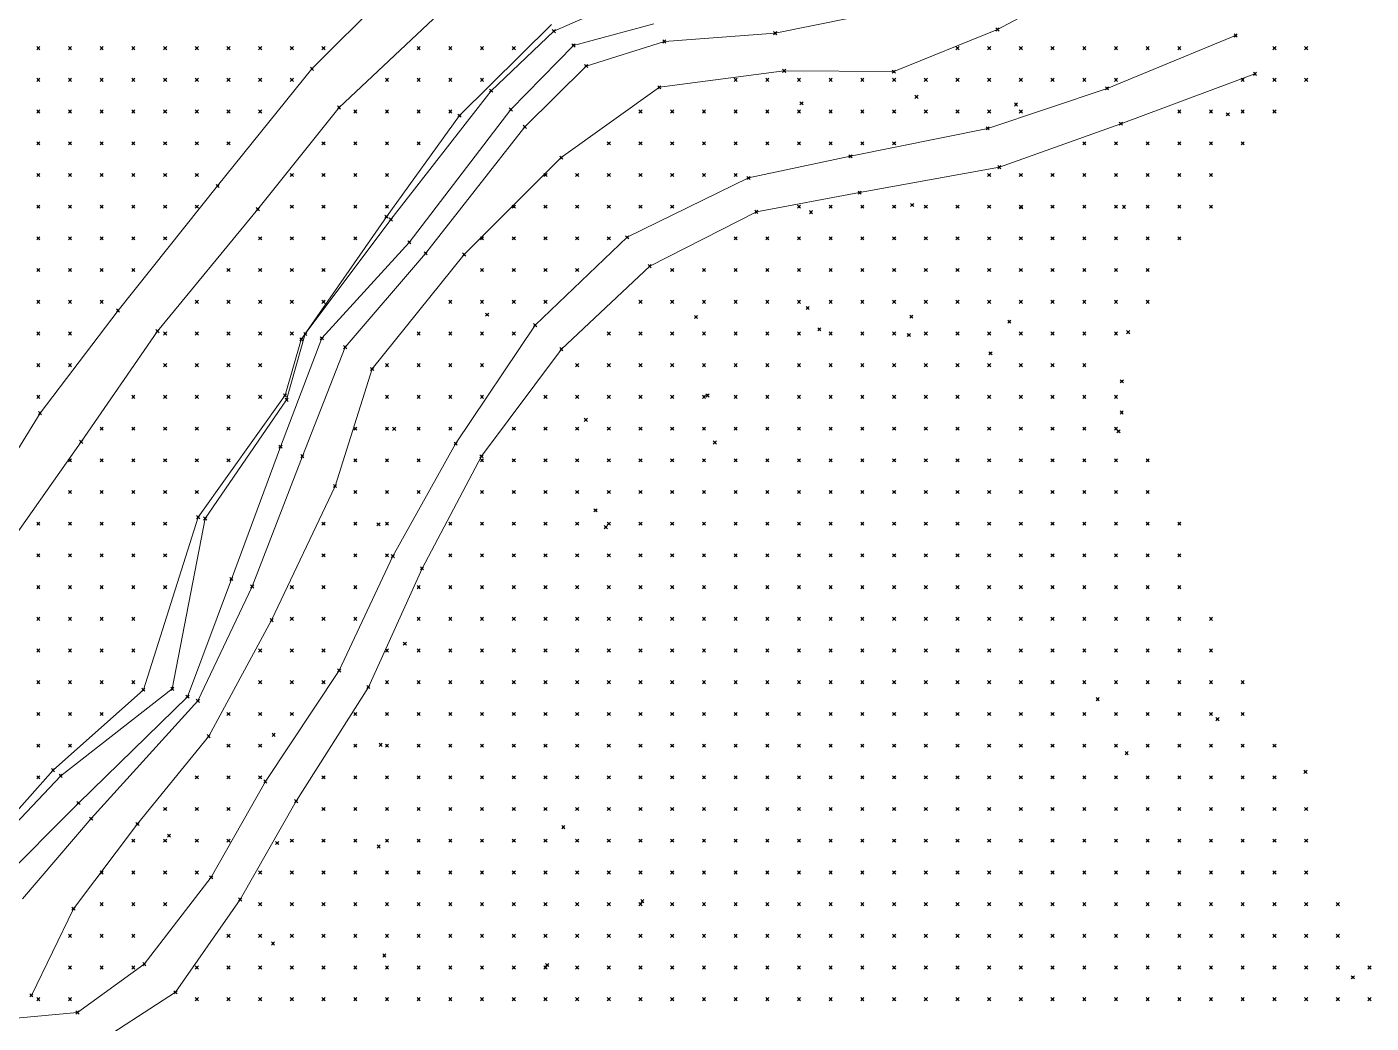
# Model space of a CAD drawing. Header units: metres. Extents: x 441556 to 446409, y 432338 to 461058.
# Drawn here: x 442738.8 to 442866, y 450043.3 to 450137.6 of the extents above; entities that cross this region are included whole.
import ezdxf

# ---------------------------------------------------------------- set-up
doc = ezdxf.new("R2010")
doc.units = ezdxf.units.M
doc.header["$MEASUREMENT"] = 0
doc.header["$PDMODE"] = 35
doc.header["$PDSIZE"] = 0.15
for name, color, linetype, lineweight in [('DTM-BRE-RevN_GRP_ CAROSABIL', 2, 'Continuous', 0), ('DTM-BRE-RevN_GRP_DRUM DE PIATRA', 2, 'Continuous', 0), ('DTM-BRE-RevN_GRP_FIRUL APEI', 2, 'Continuous', 0), ('DTM-BRE-RevN_GRP_RAU', 2, 'Continuous', 0), ('DTM-BRE-RevN_GRP_TALUZ SUS', 2, 'Continuous', 0), ('DTM-NOK-RevN_LIDAR_co_lidar', 91, 'Continuous', 0), ('DTM-NOK-RevN_RTK', 32, 'Continuous', 0)]:
    doc.layers.add(name, color=color, linetype=linetype, lineweight=lineweight)

msp = doc.modelspace()

# ---------------------------------------------------------------- linework, layer by layer
at = {"layer": 'DTM-BRE-RevN_GRP_ CAROSABIL'}
for p, q in [((442774.77, 450142.636, 357.358), (442765.734, 450133.601, 358.12)), ((442765.734, 450133.601, 358.12), (442756.804, 450122.516, 358.687)), ((442756.804, 450122.516, 358.687), (442747.385, 450110.73, 358.978)), ((442747.385, 450110.73, 358.978), (442740.004, 450101.028, 359.125)), ((442740.004, 450101.028, 359.125), (442732.375, 450088.612, 359.249))]:
    msp.add_line(p, q, dxfattribs=at)
at = {"layer": 'DTM-BRE-RevN_GRP_DRUM DE PIATRA'}
for p, q in [((442778.269, 450139.307, 357.244), (442768.294, 450129.937, 358.215)), ((442840.975, 450131.748, 357.68), (442853.137, 450136.745, 357.369)), ((442842.282, 450128.409, 357.709), (442854.969, 450133.134, 357.379)), ((442829.676, 450127.963, 357.923), (442840.975, 450131.748, 357.68)), ((442768.294, 450129.937, 358.215), (442760.606, 450120.315, 358.813)), ((442816.703, 450125.326, 358.003), (442829.676, 450127.963, 357.923)), ((442830.78, 450124.297, 357.883), (442842.282, 450128.409, 357.709)), ((442807.041, 450123.278, 358.146), (442816.703, 450125.326, 358.003)), ((442817.558, 450121.888, 357.973), (442830.78, 450124.297, 357.883)), ((442795.566, 450117.665, 358.297), (442807.041, 450123.278, 358.146)), ((442807.787, 450120.063, 358.056), (442817.558, 450121.888, 357.973)), ((442760.606, 450120.315, 358.813), (442751.114, 450108.778, 359.04)), ((442797.694, 450114.929, 358.204), (442807.787, 450120.063, 358.056)), ((442786.851, 450109.348, 358.531), (442795.566, 450117.665, 358.297)), ((442789.336, 450107.08, 358.475), (442797.694, 450114.929, 358.204)), ((442751.114, 450108.778, 359.04), (442743.895, 450098.312, 359.097)), ((442779.328, 450098.136, 358.755), (442786.851, 450109.348, 358.531)), ((442781.783, 450096.943, 358.76), (442789.336, 450107.08, 358.475)), ((442743.895, 450098.312, 359.097), (442735.861, 450086.917, 359.253)), ((442773.386, 450087.5, 359.021), (442779.328, 450098.136, 358.755)), ((442776.153, 450086.337, 359.087), (442781.783, 450096.943, 358.76)), ((442768.315, 450076.676, 359.207), (442773.386, 450087.5, 359.021)), ((442771.068, 450075.111, 359.236), (442776.153, 450086.337, 359.087)), ((442761.321, 450066.179, 359.419), (442768.315, 450076.676, 359.207)), ((442764.241, 450064.308, 359.443), (442771.068, 450075.111, 359.236)), ((442756.199, 450057.116, 359.806), (442761.321, 450066.179, 359.419)), ((442758.94, 450055.019, 359.801), (442764.241, 450064.308, 359.443)), ((442749.864, 450048.898, 360.063), (442756.199, 450057.116, 359.806)), ((442752.815, 450046.236, 360.032), (442758.94, 450055.019, 359.801)), ((442743.545, 450044.329, 360.046), (442749.864, 450048.898, 360.063)), ((442744.457, 450040.806, 360.067), (442752.815, 450046.236, 360.032)), ((442735.554, 450043.573, 359.128), (442743.545, 450044.329, 360.046))]:
    msp.add_line(p, q, dxfattribs=at)
at = {"layer": 'DTM-BRE-RevN_GRP_FIRUL APEI'}
for p, q in [((442790.476, 450135.814, 355.103), (442798.073, 450137.867, 354.703)), ((442784.552, 450129.749, 355.229), (442790.476, 450135.814, 355.103)), ((442774.945, 450117.182, 355.87), (442784.552, 450129.749, 355.229)), ((442766.674, 450108.11, 355.893), (442774.945, 450117.182, 355.87)), ((442762.755, 450097.852, 356.053), (442766.674, 450108.11, 355.893)), ((442758.105, 450085.327, 356.612), (442762.755, 450097.852, 356.053)), ((442753.963, 450074.201, 356.749), (442758.105, 450085.327, 356.612)), ((442743.635, 450064.137, 357.554), (442753.963, 450074.201, 356.749)), ((442736.073, 450056.556, 357.899), (442743.635, 450064.137, 357.554))]:
    msp.add_line(p, q, dxfattribs=at)
at = {"layer": 'DTM-BRE-RevN_GRP_RAU'}
for p, q in [((442788.621, 450137.163, 355.312), (442796.319, 450140.536, 355.014)), ((442820.369, 450139.145, 354.175), (442809.561, 450136.968, 354.5)), ((442782.693, 450131.53, 355.454), (442788.621, 450137.163, 355.312)), ((442809.561, 450136.968, 354.5), (442799.083, 450136.188, 354.695)), ((442799.083, 450136.188, 354.695), (442791.689, 450133.867, 355.26)), ((442791.689, 450133.867, 355.26), (442785.88, 450128.113, 355.406)), ((442773.204, 450119.346, 355.991), (442782.693, 450131.53, 355.454)), ((442785.88, 450128.113, 355.406), (442776.488, 450116.139, 356.04)), ((442765.099, 450108.519, 356.095), (442773.204, 450119.346, 355.991)), ((442776.488, 450116.139, 356.04), (442768.877, 450107.274, 356.151)), ((442763.335, 450102.289, 356.077), (442765.099, 450108.519, 356.095)), ((442768.877, 450107.274, 356.151), (442764.827, 450096.948, 356.583)), ((442755.629, 450091.05, 356.891), (442763.335, 450102.289, 356.077)), ((442764.827, 450096.948, 356.583), (442760.079, 450084.622, 357.039)), ((442752.517, 450074.94, 357.188), (442755.629, 450091.05, 356.891)), ((442760.079, 450084.622, 357.039), (442754.937, 450073.801, 357.182)), ((442741.953, 450066.717, 357.572), (442752.517, 450074.94, 357.188)), ((442754.937, 450073.801, 357.182), (442744.837, 450062.667, 357.825)), ((442732.154, 450056.356, 358.111), (442741.953, 450066.717, 357.572)), ((442744.837, 450062.667, 357.825), (442738.335, 450055.069, 358.145))]:
    msp.add_line(p, q, dxfattribs=at)
at = {"layer": 'DTM-BRE-RevN_GRP_TALUZ SUS'}
for p, q in [((442840.086, 450142.375, 357.765), (442830.603, 450137.328, 357.645)), ((442788.415, 450137.807, 356.434), (442779.702, 450129.176, 356.352)), ((442830.603, 450137.328, 357.645), (442820.793, 450133.338, 358.233)), ((442810.419, 450133.406, 357.872), (442798.605, 450131.853, 357.866)), ((442820.793, 450133.338, 358.233), (442810.419, 450133.406, 357.872)), ((442798.605, 450131.853, 357.866), (442789.325, 450125.202, 358.307)), ((442779.702, 450129.176, 356.352), (442772.78, 450119.608, 356.692)), ((442789.325, 450125.202, 358.307), (442780.138, 450116.03, 358.677)), ((442772.78, 450119.608, 356.692), (442764.726, 450108.002, 356.757)), ((442780.138, 450116.03, 358.677), (442771.423, 450105.205, 358.67)), ((442764.726, 450108.002, 356.757), (442763.189, 450102.714, 356.848)), ((442771.423, 450105.205, 358.67), (442767.915, 450094.132, 358.943)), ((442763.189, 450102.714, 356.848), (442754.962, 450091.189, 357.339)), ((442767.915, 450094.132, 358.943), (442761.915, 450081.434, 359.124)), ((442754.962, 450091.189, 357.339), (442749.782, 450074.862, 357.564)), ((442761.915, 450081.434, 359.124), (442755.959, 450070.463, 359.234)), ((442749.782, 450074.862, 357.564), (442741.234, 450067.252, 358.183)), ((442755.959, 450070.463, 359.234), (442749.217, 450062.159, 359.803)), ((442741.234, 450067.252, 358.183), (442731.722, 450056.623, 358.353)), ((442749.217, 450062.159, 359.803), (442743.162, 450054.142, 360.579)), ((442743.162, 450054.142, 360.579), (442739.177, 450045.942, 360.172))]:
    msp.add_line(p, q, dxfattribs=at)
at = {"layer": 'DTM-NOK-RevN_LIDAR_co_lidar'}
for p in [(442739.838, 450135.555, 364.846), (442742.838, 450135.555, 364.378), (442745.837, 450135.555, 363.619), (442748.836, 450135.555, 362.719), (442751.836, 450135.555, 361.803), (442754.835, 450135.555, 361.008), (442757.834, 450135.555, 360.393), (442760.834, 450135.555, 359.751), (442763.833, 450135.555, 358.795), (442766.832, 450135.555, 358.067), (442775.831, 450135.555, 357.385), (442778.83, 450135.555, 357.03), (442781.829, 450135.555, 356.588), (442784.829, 450135.555, 356), (442826.819, 450135.555, 357.139), (442829.819, 450135.555, 357.408), (442832.818, 450135.555, 357.649), (442835.817, 450135.555, 357.798), (442838.817, 450135.555, 357.804), (442841.816, 450135.555, 357.678), (442844.815, 450135.555, 357.541), (442847.815, 450135.555, 357.419), (442856.813, 450135.555, 357.228), (442859.812, 450135.555, 357.162), (442739.838, 450132.556, 364.172), (442742.838, 450132.556, 363.567), (442745.837, 450132.556, 362.752), (442748.836, 450132.556, 362.107), (442751.836, 450132.556, 361.435), (442754.835, 450132.556, 360.744), (442757.834, 450132.556, 360.09), (442760.834, 450132.556, 359.15), (442763.833, 450132.556, 358.351), (442772.831, 450132.556, 357.637), (442775.831, 450132.556, 357.168), (442778.83, 450132.556, 356.691), (442781.829, 450132.556, 356.135), (442805.824, 450132.556, 357.273), (442808.823, 450132.556, 357.3), (442811.823, 450132.556, 357.71), (442814.822, 450132.556, 357.943), (442817.821, 450132.556, 357.829), (442820.821, 450132.556, 357.683), (442823.82, 450132.556, 357.646), (442826.819, 450132.556, 357.665), (442829.819, 450132.556, 357.687), (442832.818, 450132.556, 357.697), (442835.817, 450132.556, 357.711), (442838.817, 450132.556, 357.68), (442841.816, 450132.556, 357.579), (442853.813, 450132.556, 357.313), (442856.813, 450132.556, 357.272), (442859.812, 450132.556, 357.198), (442739.838, 450129.557, 363.303), (442742.838, 450129.557, 362.722), (442745.837, 450129.557, 362.181), (442748.836, 450129.557, 361.586), (442751.836, 450129.557, 360.953), (442754.835, 450129.557, 360.405), (442757.834, 450129.557, 359.54), (442760.834, 450129.557, 358.705), (442769.832, 450129.557, 358.006), (442772.831, 450129.557, 357.556), (442775.831, 450129.557, 356.93), (442778.83, 450129.557, 356.389), (442796.826, 450129.557, 358.072), (442799.825, 450129.557, 358.157), (442802.825, 450129.557, 358.053), (442805.824, 450129.557, 357.97), (442808.823, 450129.557, 357.887), (442811.823, 450129.557, 357.869), (442814.822, 450129.557, 357.866), (442817.821, 450129.557, 357.788), (442820.821, 450129.557, 357.704), (442823.82, 450129.557, 357.678), (442826.819, 450129.557, 357.684), (442829.819, 450129.557, 357.654), (442832.818, 450129.557, 357.586), (442847.815, 450129.557, 357.454), (442850.814, 450129.557, 357.381), (442853.813, 450129.557, 357.325), (442856.813, 450129.557, 357.249), (442739.838, 450126.557, 362.673), (442742.838, 450126.557, 362.117), (442745.837, 450126.557, 361.615), (442748.836, 450126.557, 361.079), (442751.836, 450126.557, 360.557), (442754.835, 450126.557, 359.935), (442757.834, 450126.557, 359.019), (442766.832, 450126.557, 358.242), (442769.832, 450126.557, 357.895), (442772.831, 450126.557, 357.352), (442775.831, 450126.557, 356.672), (442793.827, 450126.557, 358.172), (442796.826, 450126.557, 358.04), (442799.825, 450126.557, 358.012), (442802.825, 450126.557, 357.947), (442805.824, 450126.557, 357.923), (442808.823, 450126.557, 357.882), (442811.823, 450126.557, 357.868), (442814.822, 450126.557, 357.812), (442817.821, 450126.557, 357.734), (442820.821, 450126.557, 357.671), (442838.817, 450126.557, 357.603), (442841.816, 450126.557, 357.605), (442844.815, 450126.557, 357.569), (442847.815, 450126.557, 357.492), (442850.814, 450126.557, 357.415), (442853.813, 450126.557, 357.334), (442739.838, 450123.558, 362.167), (442742.838, 450123.558, 361.453), (442745.837, 450123.558, 360.918), (442748.836, 450123.558, 360.461), (442751.836, 450123.558, 359.933), (442754.835, 450123.558, 359.274), (442763.833, 450123.558, 358.541), (442766.832, 450123.558, 358.176), (442769.832, 450123.558, 357.6), (442772.831, 450123.558, 357.035), (442787.828, 450123.558, 358.202), (442790.827, 450123.558, 358.418), (442793.827, 450123.558, 358.113), (442796.826, 450123.558, 358.035), (442799.825, 450123.558, 357.976), (442802.825, 450123.558, 357.928), (442805.824, 450123.558, 357.904), (442829.819, 450123.558, 357.585), (442832.818, 450123.558, 357.559), (442835.817, 450123.558, 357.543), (442838.817, 450123.558, 357.558), (442841.816, 450123.558, 357.586), (442844.815, 450123.558, 357.564), (442847.815, 450123.558, 357.515), (442850.814, 450123.558, 357.435), (442739.838, 450120.559, 361.416), (442742.838, 450120.559, 360.743), (442745.837, 450120.559, 360.301), (442748.836, 450120.559, 359.832), (442751.836, 450120.559, 359.191), (442754.835, 450120.559, 358.812), (442763.833, 450120.559, 358.553), (442766.832, 450120.559, 357.953), (442769.832, 450120.559, 357.202), (442772.831, 450120.559, 356.563), (442784.829, 450120.559, 358.309), (442787.828, 450120.559, 358.342), (442790.827, 450120.559, 358.239), (442793.827, 450120.559, 358.122), (442796.826, 450120.559, 358.055), (442799.825, 450120.559, 357.991), (442811.823, 450120.559, 357.794), (442814.822, 450120.559, 357.769), (442817.821, 450120.559, 357.741), (442820.821, 450120.559, 357.712), (442823.82, 450120.559, 357.69), (442826.819, 450120.559, 357.673), (442829.819, 450120.559, 357.644), (442832.818, 450120.559, 357.594), (442835.817, 450120.559, 357.532), (442838.817, 450120.559, 357.531), (442841.816, 450120.559, 357.58), (442844.815, 450120.559, 357.564), (442847.815, 450120.559, 357.557), (442850.814, 450120.559, 357.49), (442739.838, 450117.559, 360.731), (442742.838, 450117.559, 360.271), (442745.837, 450117.559, 359.811), (442748.836, 450117.559, 359.206), (442751.836, 450117.559, 358.802), (442760.834, 450117.559, 358.633), (442763.833, 450117.559, 358.19), (442766.832, 450117.559, 357.586), (442769.832, 450117.559, 356.88), (442781.829, 450117.559, 358.19), (442784.829, 450117.559, 358.395), (442787.828, 450117.559, 358.322), (442790.827, 450117.559, 358.244), (442793.827, 450117.559, 358.136), (442805.824, 450117.559, 357.852), (442808.823, 450117.559, 357.822), (442811.823, 450117.559, 357.817), (442814.822, 450117.559, 357.855), (442817.821, 450117.559, 357.851), (442820.821, 450117.559, 357.829), (442823.82, 450117.559, 357.809), (442826.819, 450117.559, 357.778), (442829.819, 450117.559, 357.729), (442832.818, 450117.559, 357.655), (442835.817, 450117.559, 357.553), (442838.817, 450117.559, 357.516), (442841.816, 450117.559, 357.572), (442844.815, 450117.559, 357.588), (442847.815, 450117.559, 357.598), (442739.838, 450114.56, 360.166), (442742.838, 450114.56, 359.828), (442745.837, 450114.56, 359.29), (442748.836, 450114.56, 358.841), (442757.834, 450114.56, 358.743), (442760.834, 450114.56, 358.245), (442763.833, 450114.56, 357.664), (442766.832, 450114.56, 357.185), (442781.829, 450114.56, 358.513), (442784.829, 450114.56, 358.422), (442787.828, 450114.56, 358.312), (442790.827, 450114.56, 358.217), (442799.825, 450114.56, 357.974), (442802.825, 450114.56, 357.91), (442805.824, 450114.56, 357.879), (442808.823, 450114.56, 357.894), (442811.823, 450114.56, 357.928), (442814.822, 450114.56, 358.043), (442817.821, 450114.56, 358.068), (442820.821, 450114.56, 358.004), (442823.82, 450114.56, 357.934), (442826.819, 450114.56, 357.896), (442829.819, 450114.56, 357.856), (442832.818, 450114.56, 357.787), (442835.817, 450114.56, 357.675), (442838.817, 450114.56, 357.582), (442841.816, 450114.56, 357.582), (442844.815, 450114.56, 357.604), (442739.838, 450111.561, 359.608), (442742.838, 450111.561, 359.28), (442745.837, 450111.561, 358.892), (442754.835, 450111.561, 358.773), (442757.834, 450111.561, 358.344), (442760.834, 450111.561, 357.796), (442763.833, 450111.561, 357.299), (442766.832, 450111.561, 356.796), (442778.83, 450111.561, 358.426), (442781.829, 450111.561, 358.551), (442784.829, 450111.561, 358.425), (442787.828, 450111.561, 358.302), (442796.826, 450111.561, 358.057), (442799.825, 450111.561, 358.019), (442802.825, 450111.561, 357.956), (442805.824, 450111.561, 357.961), (442808.823, 450111.561, 358.054), (442811.823, 450111.561, 358.328), (442814.822, 450111.561, 358.764), (442817.821, 450111.561, 358.91), (442820.821, 450111.561, 358.611), (442823.82, 450111.561, 358.381), (442826.819, 450111.561, 358.294), (442829.819, 450111.561, 358.16), (442832.818, 450111.561, 357.983), (442835.817, 450111.561, 357.825), (442838.817, 450111.561, 357.703), (442841.816, 450111.561, 357.647), (442844.815, 450111.561, 357.635), (442739.838, 450108.561, 359.195), (442742.838, 450108.561, 358.931), (442751.836, 450108.561, 358.862), (442754.835, 450108.561, 358.416), (442757.834, 450108.561, 357.949), (442760.834, 450108.561, 357.509), (442763.833, 450108.561, 357.005), (442775.831, 450108.561, 358.48), (442778.83, 450108.561, 358.606), (442781.829, 450108.561, 358.553), (442784.829, 450108.561, 358.419), (442793.827, 450108.561, 358.186), (442796.826, 450108.561, 358.134), (442799.825, 450108.561, 358.1), (442802.825, 450108.561, 358.057), (442805.824, 450108.561, 358.094), (442808.823, 450108.561, 358.492), (442811.823, 450108.561, 359.26), (442814.822, 450108.561, 359.958), (442817.821, 450108.561, 360.248), (442820.821, 450108.561, 359.768), (442823.82, 450108.561, 359.539), (442826.819, 450108.561, 359.405), (442829.819, 450108.561, 359.044), (442832.818, 450108.561, 358.561), (442835.817, 450108.561, 358.116), (442838.817, 450108.561, 357.857), (442841.816, 450108.561, 357.759), (442739.838, 450105.562, 358.848), (442742.838, 450105.562, 358.835), (442751.836, 450105.562, 358.661), (442754.835, 450105.562, 358.106), (442757.834, 450105.562, 357.708), (442760.834, 450105.562, 357.319), (442772.831, 450105.562, 358.15), (442775.831, 450105.562, 358.669), (442778.83, 450105.562, 358.621), (442781.829, 450105.562, 358.522), (442790.827, 450105.562, 358.275), (442793.827, 450105.562, 358.255), (442796.826, 450105.562, 358.191), (442799.825, 450105.562, 358.158), (442802.825, 450105.562, 358.165), (442805.824, 450105.562, 358.483), (442808.823, 450105.562, 359.48), (442811.823, 450105.562, 360.371), (442814.822, 450105.562, 360.717), (442817.821, 450105.562, 360.873), (442820.821, 450105.562, 360.63), (442823.82, 450105.562, 360.717), (442826.819, 450105.562, 360.788), (442829.819, 450105.562, 360.498), (442832.818, 450105.562, 359.843), (442835.817, 450105.562, 359.036), (442838.817, 450105.562, 358.428), (442739.838, 450102.563, 358.834), (442748.836, 450102.563, 358.848), (442751.836, 450102.563, 358.33), (442754.835, 450102.563, 357.882), (442757.834, 450102.563, 357.606), (442760.834, 450102.563, 357.231), (442772.831, 450102.563, 358.637), (442775.831, 450102.563, 358.676), (442778.83, 450102.563, 358.608), (442781.829, 450102.563, 358.506), (442787.828, 450102.563, 358.37), (442790.827, 450102.563, 358.298), (442793.827, 450102.563, 358.265), (442796.826, 450102.563, 358.21), (442799.825, 450102.563, 358.223), (442802.825, 450102.563, 358.535), (442805.824, 450102.563, 359.39), (442808.823, 450102.563, 360.429), (442811.823, 450102.563, 360.82), (442814.822, 450102.563, 360.985), (442817.821, 450102.563, 361.072), (442820.821, 450102.563, 360.938), (442823.82, 450102.563, 360.908), (442826.819, 450102.563, 361.234), (442829.819, 450102.563, 361.41), (442832.818, 450102.563, 361.101), (442835.817, 450102.563, 360.512), (442838.817, 450102.563, 359.771), (442841.816, 450102.563, 358.897), (442745.837, 450099.563, 358.88), (442748.836, 450099.563, 358.675), (442751.836, 450099.563, 358.212), (442754.835, 450099.563, 357.829), (442757.834, 450099.563, 357.495), (442769.832, 450099.563, 358.436), (442772.831, 450099.563, 358.751), (442775.831, 450099.563, 358.708), (442778.83, 450099.563, 358.617), (442784.829, 450099.563, 358.46), (442787.828, 450099.563, 358.408), (442790.827, 450099.563, 358.333), (442793.827, 450099.563, 358.297), (442796.826, 450099.563, 358.29), (442799.825, 450099.563, 358.465), (442802.825, 450099.563, 359.525), (442805.824, 450099.563, 360.461), (442808.823, 450099.563, 360.793), (442811.823, 450099.563, 361.128), (442814.822, 450099.563, 361.228), (442817.821, 450099.563, 361.214), (442820.821, 450099.563, 361.144), (442823.82, 450099.563, 361.094), (442826.819, 450099.563, 361.415), (442829.819, 450099.563, 361.852), (442832.818, 450099.563, 361.836), (442835.817, 450099.563, 361.499), (442838.817, 450099.563, 361.093), (442841.816, 450099.563, 360.338), (442742.838, 450096.564, 358.957), (442745.837, 450096.564, 358.539), (442748.836, 450096.564, 358.412), (442751.836, 450096.564, 358.135), (442754.835, 450096.564, 357.682), (442757.834, 450096.564, 357.189), (442769.832, 450096.564, 358.644), (442772.831, 450096.564, 358.742), (442775.831, 450096.564, 358.676), (442781.829, 450096.564, 358.561), (442784.829, 450096.564, 358.515), (442787.828, 450096.564, 358.482), (442790.827, 450096.564, 358.422), (442793.827, 450096.564, 358.396), (442796.826, 450096.564, 358.548), (442799.825, 450096.564, 359.26), (442802.825, 450096.564, 360.652), (442805.824, 450096.564, 360.907), (442808.823, 450096.564, 360.95), (442811.823, 450096.564, 361.309), (442814.822, 450096.564, 361.426), (442817.821, 450096.564, 361.314), (442820.821, 450096.564, 361.399), (442823.82, 450096.564, 361.554), (442826.819, 450096.564, 362.148), (442829.819, 450096.564, 363.011), (442832.818, 450096.564, 363.165), (442835.817, 450096.564, 362.451), (442838.817, 450096.564, 361.624), (442841.816, 450096.564, 361.114), (442844.815, 450096.564, 360.579), (442742.838, 450093.565, 358.956), (442745.837, 450093.565, 358.587), (442748.836, 450093.565, 358.215), (442751.836, 450093.565, 357.991), (442754.835, 450093.565, 357.533), (442769.832, 450093.565, 358.761), (442772.831, 450093.565, 358.772), (442775.831, 450093.565, 358.752), (442781.829, 450093.565, 358.647), (442784.829, 450093.565, 358.577), (442787.828, 450093.565, 358.554), (442790.827, 450093.565, 358.566), (442793.827, 450093.565, 358.701), (442796.826, 450093.565, 359.408), (442799.825, 450093.565, 360.527), (442802.825, 450093.565, 361.247), (442805.824, 450093.565, 361.179), (442808.823, 450093.565, 361.118), (442811.823, 450093.565, 361.215), (442814.822, 450093.565, 361.432), (442817.821, 450093.565, 361.634), (442820.821, 450093.565, 361.851), (442823.82, 450093.565, 362.512), (442826.819, 450093.565, 363.516), (442829.819, 450093.565, 364.463), (442832.818, 450093.565, 364.665), (442835.817, 450093.565, 363.942), (442838.817, 450093.565, 362.795), (442841.816, 450093.565, 361.701), (442844.815, 450093.565, 361.11), (442739.838, 450090.565, 358.874), (442742.838, 450090.565, 358.551), (442745.837, 450090.565, 358.409), (442748.836, 450090.565, 358.162), (442751.836, 450090.565, 357.878), (442766.832, 450090.565, 358.521), (442769.832, 450090.565, 358.877), (442772.831, 450090.565, 358.828), (442778.83, 450090.565, 358.776), (442781.829, 450090.565, 358.721), (442784.829, 450090.565, 358.67), (442787.828, 450090.565, 358.659), (442790.827, 450090.565, 358.861), (442793.827, 450090.565, 359.569), (442796.826, 450090.565, 360.841), (442799.825, 450090.565, 361.107), (442802.825, 450090.565, 361.134), (442805.824, 450090.565, 361.106), (442808.823, 450090.565, 361.21), (442811.823, 450090.565, 361.709), (442814.822, 450090.565, 362.298), (442817.821, 450090.565, 363.094), (442820.821, 450090.565, 363.421), (442823.82, 450090.565, 364.056), (442826.819, 450090.565, 365.102), (442829.819, 450090.565, 365.731), (442832.818, 450090.565, 365.711), (442835.817, 450090.565, 365.122), (442838.817, 450090.565, 364.102), (442841.816, 450090.565, 362.999), (442844.815, 450090.565, 362.011), (442847.815, 450090.565, 361.375), (442739.838, 450087.566, 358.453), (442742.838, 450087.566, 358.333), (442745.837, 450087.566, 358.324), (442748.836, 450087.566, 358.121), (442751.836, 450087.566, 357.597), (442766.832, 450087.566, 358.925), (442769.832, 450087.566, 358.926), (442772.831, 450087.566, 358.864), (442778.83, 450087.566, 358.833), (442781.829, 450087.566, 358.813), (442784.829, 450087.566, 358.861), (442787.828, 450087.566, 359.136), (442790.827, 450087.566, 359.796), (442793.827, 450087.566, 360.57), (442796.826, 450087.566, 360.625), (442799.825, 450087.566, 360.456), (442802.825, 450087.566, 360.913), (442805.824, 450087.566, 361.543), (442808.823, 450087.566, 362.73), (442811.823, 450087.566, 363.649), (442814.822, 450087.566, 364.209), (442817.821, 450087.566, 364.661), (442820.821, 450087.566, 364.573), (442823.82, 450087.566, 364.684), (442826.819, 450087.566, 365.58), (442829.819, 450087.566, 366.526), (442832.818, 450087.566, 366.815), (442835.817, 450087.566, 366.364), (442838.817, 450087.566, 365.426), (442841.816, 450087.566, 364.251), (442844.815, 450087.566, 363.129), (442847.815, 450087.566, 362.594), (442739.838, 450084.567, 358.437), (442742.838, 450084.567, 358.392), (442745.837, 450084.567, 358.177), (442748.836, 450084.567, 357.95), (442751.836, 450084.567, 357.39), (442763.833, 450084.567, 358.591), (442766.832, 450084.567, 358.97), (442769.832, 450084.567, 358.935), (442775.831, 450084.567, 358.879), (442778.83, 450084.567, 358.863), (442781.829, 450084.567, 358.929), (442784.829, 450084.567, 359.331), (442787.828, 450084.567, 360.334), (442790.827, 450084.567, 361.08), (442793.827, 450084.567, 361.428), (442796.826, 450084.567, 361.454), (442799.825, 450084.567, 361.361), (442802.825, 450084.567, 361.842), (442805.824, 450084.567, 362.824), (442808.823, 450084.567, 364.058), (442811.823, 450084.567, 364.846), (442814.822, 450084.567, 364.689), (442817.821, 450084.567, 364.375), (442820.821, 450084.567, 363.741), (442823.82, 450084.567, 363.689), (442826.819, 450084.567, 364.36), (442829.819, 450084.567, 365.353), (442832.818, 450084.567, 366.257), (442835.817, 450084.567, 366.714), (442838.817, 450084.567, 366.563), (442841.816, 450084.567, 365.775), (442844.815, 450084.567, 364.51), (442847.815, 450084.567, 363.259), (442739.838, 450081.567, 358.3), (442742.838, 450081.567, 358.362), (442745.837, 450081.567, 357.825), (442748.836, 450081.567, 357.498), (442763.833, 450081.567, 358.852), (442766.832, 450081.567, 359.009), (442769.832, 450081.567, 358.965), (442775.831, 450081.567, 358.929), (442778.83, 450081.567, 358.973), (442781.829, 450081.567, 359.126), (442784.829, 450081.567, 359.699), (442787.828, 450081.567, 361.083), (442790.827, 450081.567, 361.792), (442793.827, 450081.567, 362.015), (442796.826, 450081.567, 362.045), (442799.825, 450081.567, 362.376), (442802.825, 450081.567, 362.92), (442805.824, 450081.567, 363.609), (442808.823, 450081.567, 364.194), (442811.823, 450081.567, 364.011), (442814.822, 450081.567, 363.668), (442817.821, 450081.567, 363.378), (442820.821, 450081.567, 363.336), (442823.82, 450081.567, 363.513), (442826.819, 450081.567, 363.722), (442829.819, 450081.567, 364.044), (442832.818, 450081.567, 364.477), (442835.817, 450081.567, 365.025), (442838.817, 450081.567, 365.654), (442841.816, 450081.567, 365.983), (442844.815, 450081.567, 365.428), (442847.815, 450081.567, 363.863), (442850.814, 450081.567, 362.8), (442739.838, 450078.568, 357.816), (442742.838, 450078.568, 357.885), (442745.837, 450078.568, 357.756), (442748.836, 450078.568, 357.632), (442760.834, 450078.568, 358.755), (442763.833, 450078.568, 359.017), (442766.832, 450078.568, 359.011), (442772.831, 450078.568, 358.972), (442775.831, 450078.568, 358.978), (442778.83, 450078.568, 359.05), (442781.829, 450078.568, 359.247), (442784.829, 450078.568, 359.81), (442787.828, 450078.568, 361.071), (442790.827, 450078.568, 361.935), (442793.827, 450078.568, 362.761), (442796.826, 450078.568, 362.979), (442799.825, 450078.568, 363.409), (442802.825, 450078.568, 363.644), (442805.824, 450078.568, 363.872), (442808.823, 450078.568, 363.663), (442811.823, 450078.568, 363.361), (442814.822, 450078.568, 363.076), (442817.821, 450078.568, 362.748), (442820.821, 450078.568, 362.937), (442823.82, 450078.568, 363.682), (442826.819, 450078.568, 364.538), (442829.819, 450078.568, 365.217), (442832.818, 450078.568, 365.443), (442835.817, 450078.568, 365.552), (442838.817, 450078.568, 365.306), (442841.816, 450078.568, 364.529), (442844.815, 450078.568, 364.267), (442847.815, 450078.568, 363.366), (442850.814, 450078.568, 362.349), (442739.838, 450075.569, 357.941), (442742.838, 450075.569, 357.925), (442745.837, 450075.569, 357.826), (442748.836, 450075.569, 357.512), (442760.834, 450075.569, 359.025), (442763.833, 450075.569, 359.047), (442766.832, 450075.569, 359.02), (442772.831, 450075.569, 359.008), (442775.831, 450075.569, 359.034), (442778.83, 450075.569, 359.128), (442781.829, 450075.569, 359.247), (442784.829, 450075.569, 359.511), (442787.828, 450075.569, 360.44), (442790.827, 450075.569, 361.773), (442793.827, 450075.569, 363.335), (442796.826, 450075.569, 363.528), (442799.825, 450075.569, 363.765), (442802.825, 450075.569, 363.665), (442805.824, 450075.569, 363.84), (442808.823, 450075.569, 363.993), (442811.823, 450075.569, 363.89), (442814.822, 450075.569, 363.999), (442817.821, 450075.569, 364.285), (442820.821, 450075.569, 364.871), (442823.82, 450075.569, 365.877), (442826.819, 450075.569, 367.02), (442829.819, 450075.569, 368.357), (442832.818, 450075.569, 369.66), (442835.817, 450075.569, 370.611), (442838.817, 450075.569, 370.225), (442841.816, 450075.569, 367.705), (442844.815, 450075.569, 364.672), (442847.815, 450075.569, 362.678), (442850.814, 450075.569, 362.277), (442853.813, 450075.569, 361.968), (442739.838, 450072.569, 358.143), (442742.838, 450072.569, 358.047), (442745.837, 450072.569, 357.817), (442757.834, 450072.569, 358.853), (442760.834, 450072.569, 359.107), (442763.833, 450072.569, 359.075), (442769.832, 450072.569, 359.028), (442772.831, 450072.569, 359.028), (442775.831, 450072.569, 359.086), (442778.83, 450072.569, 359.241), (442781.829, 450072.569, 359.346), (442784.829, 450072.569, 359.526), (442787.828, 450072.569, 360.274), (442790.827, 450072.569, 362.065), (442793.827, 450072.569, 363.635), (442796.826, 450072.569, 363.841), (442799.825, 450072.569, 364.03), (442802.825, 450072.569, 364.394), (442805.824, 450072.569, 364.972), (442808.823, 450072.569, 365.664), (442811.823, 450072.569, 366.264), (442814.822, 450072.569, 366.845), (442817.821, 450072.569, 367.351), (442820.821, 450072.569, 367.696), (442823.82, 450072.569, 368.646), (442826.819, 450072.569, 369.882), (442829.819, 450072.569, 371.254), (442832.818, 450072.569, 372.69), (442835.817, 450072.569, 374.106), (442838.817, 450072.569, 374.731), (442841.816, 450072.569, 373.114), (442844.815, 450072.569, 369.036), (442847.815, 450072.569, 364.547), (442850.814, 450072.569, 363.666), (442853.813, 450072.569, 362.317), (442739.838, 450069.57, 358.208), (442742.838, 450069.57, 357.949), (442757.834, 450069.57, 359.09), (442760.834, 450069.57, 359.129), (442769.832, 450069.57, 359.089), (442772.831, 450069.57, 359.098), (442775.831, 450069.57, 359.159), (442778.83, 450069.57, 359.295), (442781.829, 450069.57, 359.446), (442784.829, 450069.57, 359.682), (442787.828, 450069.57, 360.393), (442790.827, 450069.57, 362.485), (442793.827, 450069.57, 364.939), (442796.826, 450069.57, 365.516), (442799.825, 450069.57, 365.806), (442802.825, 450069.57, 366.172), (442805.824, 450069.57, 366.701), (442808.823, 450069.57, 367.52), (442811.823, 450069.57, 368.471), (442814.822, 450069.57, 369.408), (442817.821, 450069.57, 370.068), (442820.821, 450069.57, 370.708), (442823.82, 450069.57, 371.774), (442826.819, 450069.57, 372.793), (442829.819, 450069.57, 373.917), (442832.818, 450069.57, 375.341), (442835.817, 450069.57, 377.068), (442838.817, 450069.57, 378.407), (442841.816, 450069.57, 377.574), (442844.815, 450069.57, 374.454), (442847.815, 450069.57, 371.611), (442850.814, 450069.57, 370.254), (442853.813, 450069.57, 367.382), (442856.813, 450069.57, 362.151), (442739.838, 450066.571, 357.92), (442754.835, 450066.571, 359.246), (442757.834, 450066.571, 359.231), (442760.834, 450066.571, 359.183), (442766.832, 450066.571, 359.169), (442769.832, 450066.571, 359.211), (442772.831, 450066.571, 359.24), (442775.831, 450066.571, 359.294), (442778.83, 450066.571, 359.39), (442781.829, 450066.571, 359.557), (442784.829, 450066.571, 359.812), (442787.828, 450066.571, 360.466), (442790.827, 450066.571, 362.326), (442793.827, 450066.571, 365.827), (442796.826, 450066.571, 367.732), (442799.825, 450066.571, 368.062), (442802.825, 450066.571, 368.11), (442805.824, 450066.571, 368.577), (442808.823, 450066.571, 369.479), (442811.823, 450066.571, 370.573), (442814.822, 450066.571, 371.6), (442817.821, 450066.571, 372.359), (442820.821, 450066.571, 373.238), (442823.82, 450066.571, 374.358), (442826.819, 450066.571, 375.452), (442829.819, 450066.571, 376.826), (442832.818, 450066.571, 378.848), (442835.817, 450066.571, 380.867), (442838.817, 450066.571, 382.422), (442841.816, 450066.571, 383.507), (442844.815, 450066.571, 382.652), (442847.815, 450066.571, 378.626), (442850.814, 450066.571, 373.704), (442853.813, 450066.571, 370.953), (442856.813, 450066.571, 365.186), (442751.836, 450063.571, 359.402), (442754.835, 450063.571, 359.462), (442757.834, 450063.571, 359.346), (442766.832, 450063.571, 359.314), (442769.832, 450063.571, 359.344), (442772.831, 450063.571, 359.379), (442775.831, 450063.571, 359.439), (442778.83, 450063.571, 359.534), (442781.829, 450063.571, 359.66), (442784.829, 450063.571, 359.907), (442787.828, 450063.571, 360.524), (442790.827, 450063.571, 362.556), (442793.827, 450063.571, 366.448), (442796.826, 450063.571, 369.294), (442799.825, 450063.571, 370.239), (442802.825, 450063.571, 370.425), (442805.824, 450063.571, 370.66), (442808.823, 450063.571, 371.386), (442811.823, 450063.571, 372.44), (442814.822, 450063.571, 373.576), (442817.821, 450063.571, 374.45), (442820.821, 450063.571, 375.5), (442823.82, 450063.571, 376.779), (442826.819, 450063.571, 378.205), (442829.819, 450063.571, 379.801), (442832.818, 450063.571, 381.742), (442835.817, 450063.571, 383.655), (442838.817, 450063.571, 385.469), (442841.816, 450063.571, 387.421), (442844.815, 450063.571, 386.692), (442847.815, 450063.571, 380.915), (442850.814, 450063.571, 376.204), (442853.813, 450063.571, 374.039), (442856.813, 450063.571, 370.157), (442859.812, 450063.571, 363.739), (442748.836, 450060.572, 359.504), (442751.836, 450060.572, 359.641), (442754.835, 450060.572, 359.551), (442757.834, 450060.572, 359.453), (442763.833, 450060.572, 359.42), (442766.832, 450060.572, 359.421), (442769.832, 450060.572, 359.436), (442772.831, 450060.572, 359.478), (442775.831, 450060.572, 359.544), (442778.83, 450060.572, 359.611), (442781.829, 450060.572, 359.669), (442784.829, 450060.572, 359.886), (442787.828, 450060.572, 360.44), (442790.827, 450060.572, 362.317), (442793.827, 450060.572, 366.652), (442796.826, 450060.572, 370.712), (442799.825, 450060.572, 372.122), (442802.825, 450060.572, 372.703), (442805.824, 450060.572, 372.884), (442808.823, 450060.572, 373.245), (442811.823, 450060.572, 374.153), (442814.822, 450060.572, 375.286), (442817.821, 450060.572, 376.307), (442820.821, 450060.572, 377.521), (442823.82, 450060.572, 378.959), (442826.819, 450060.572, 380.645), (442829.819, 450060.572, 382.37), (442832.818, 450060.572, 384.198), (442835.817, 450060.572, 386.028), (442838.817, 450060.572, 387.841), (442841.816, 450060.572, 389.694), (442844.815, 450060.572, 389.478), (442847.815, 450060.572, 385.328), (442850.814, 450060.572, 380.828), (442853.813, 450060.572, 377.757), (442856.813, 450060.572, 373.783), (442859.812, 450060.572, 365.605), (442745.837, 450057.573, 359.57), (442748.836, 450057.573, 359.782), (442751.836, 450057.573, 359.729), (442754.835, 450057.573, 359.61), (442760.834, 450057.573, 359.508), (442763.833, 450057.573, 359.5), (442766.832, 450057.573, 359.498), (442769.832, 450057.573, 359.526), (442772.831, 450057.573, 359.587), (442775.831, 450057.573, 359.651), (442778.83, 450057.573, 359.673), (442781.829, 450057.573, 359.736), (442784.829, 450057.573, 360.012), (442787.828, 450057.573, 360.474), (442790.827, 450057.573, 361.915), (442793.827, 450057.573, 367.167), (442796.826, 450057.573, 371.906), (442799.825, 450057.573, 373.906), (442802.825, 450057.573, 374.622), (442805.824, 450057.573, 374.86), (442808.823, 450057.573, 375.192), (442811.823, 450057.573, 375.902), (442814.822, 450057.573, 377.012), (442817.821, 450057.573, 378.162), (442820.821, 450057.573, 379.45), (442823.82, 450057.573, 380.897), (442826.819, 450057.573, 382.658), (442829.819, 450057.573, 384.457), (442832.818, 450057.573, 386.164), (442835.817, 450057.573, 388.008), (442838.817, 450057.573, 389.993), (442841.816, 450057.573, 391.786), (442844.815, 450057.573, 392.168), (442847.815, 450057.573, 389.549), (442850.814, 450057.573, 385.459), (442853.813, 450057.573, 382.092), (442856.813, 450057.573, 377), (442859.812, 450057.573, 367.821), (442745.837, 450054.573, 359.895), (442748.836, 450054.573, 359.844), (442751.836, 450054.573, 359.748), (442760.834, 450054.573, 359.56), (442763.833, 450054.573, 359.56), (442766.832, 450054.573, 359.582), (442769.832, 450054.573, 359.639), (442772.831, 450054.573, 359.714), (442775.831, 450054.573, 359.775), (442778.83, 450054.573, 359.803), (442781.829, 450054.573, 359.91), (442784.829, 450054.573, 360.15), (442787.828, 450054.573, 360.513), (442790.827, 450054.573, 362.445), (442793.827, 450054.573, 368.209), (442796.826, 450054.573, 372.641), (442799.825, 450054.573, 375.472), (442802.825, 450054.573, 376.328), (442805.824, 450054.573, 376.796), (442808.823, 450054.573, 377.247), (442811.823, 450054.573, 377.874), (442814.822, 450054.573, 378.936), (442817.821, 450054.573, 380.265), (442820.821, 450054.573, 381.573), (442823.82, 450054.573, 382.879), (442826.819, 450054.573, 384.511), (442829.819, 450054.573, 386.313), (442832.818, 450054.573, 388.108), (442835.817, 450054.573, 390.145), (442838.817, 450054.573, 392.289), (442841.816, 450054.573, 394.084), (442844.815, 450054.573, 394.408), (442847.815, 450054.573, 391.569), (442850.814, 450054.573, 388.127), (442853.813, 450054.573, 385.444), (442856.813, 450054.573, 381.4), (442859.812, 450054.573, 373.396), (442862.811, 450054.573, 367.331), (442742.838, 450051.574, 360.091), (442745.837, 450051.574, 359.939), (442748.836, 450051.574, 359.861), (442757.834, 450051.574, 359.676), (442760.834, 450051.574, 359.662), (442763.833, 450051.574, 359.66), (442766.832, 450051.574, 359.672), (442769.832, 450051.574, 359.726), (442772.831, 450051.574, 359.803), (442775.831, 450051.574, 359.873), (442778.83, 450051.574, 359.952), (442781.829, 450051.574, 360.102), (442784.829, 450051.574, 360.249), (442787.828, 450051.574, 360.635), (442790.827, 450051.574, 364.002), (442793.827, 450051.574, 369.291), (442796.826, 450051.574, 374.029), (442799.825, 450051.574, 376.874), (442802.825, 450051.574, 378.004), (442805.824, 450051.574, 378.68), (442808.823, 450051.574, 379.291), (442811.823, 450051.574, 379.97), (442814.822, 450051.574, 381.04), (442817.821, 450051.574, 382.451), (442820.821, 450051.574, 383.774), (442823.82, 450051.574, 385.062), (442826.819, 450051.574, 386.566), (442829.819, 450051.574, 388.306), (442832.818, 450051.574, 390.325), (442835.817, 450051.574, 392.564), (442838.817, 450051.574, 394.67), (442841.816, 450051.574, 396.393), (442844.815, 450051.574, 396.389), (442847.815, 450051.574, 393.02), (442850.814, 450051.574, 389.837), (442853.813, 450051.574, 387.68), (442856.813, 450051.574, 385.338), (442859.812, 450051.574, 380.57), (442862.811, 450051.574, 374.935), (442742.838, 450048.575, 359.974), (442745.837, 450048.575, 359.938), (442748.836, 450048.575, 359.902), (442754.835, 450048.575, 359.786), (442757.834, 450048.575, 359.815), (442760.834, 450048.575, 359.82), (442763.833, 450048.575, 359.793), (442766.832, 450048.575, 359.778), (442769.832, 450048.575, 359.812), (442772.831, 450048.575, 359.879), (442775.831, 450048.575, 359.965), (442778.83, 450048.575, 360.086), (442781.829, 450048.575, 360.256), (442784.829, 450048.575, 360.54), (442787.828, 450048.575, 361.608), (442790.827, 450048.575, 365.942), (442793.827, 450048.575, 371.27), (442796.826, 450048.575, 376.17), (442799.825, 450048.575, 378.237), (442802.825, 450048.575, 379.662), (442805.824, 450048.575, 380.436), (442808.823, 450048.575, 381.242), (442811.823, 450048.575, 382.032), (442814.822, 450048.575, 383.214), (442817.821, 450048.575, 384.578), (442820.821, 450048.575, 385.924), (442823.82, 450048.575, 387.377), (442826.819, 450048.575, 388.971), (442829.819, 450048.575, 390.621), (442832.818, 450048.575, 392.612), (442835.817, 450048.575, 394.854), (442838.817, 450048.575, 396.83), (442841.816, 450048.575, 398.404), (442844.815, 450048.575, 398.194), (442847.815, 450048.575, 394.747), (442850.814, 450048.575, 391.859), (442853.813, 450048.575, 389.616), (442856.813, 450048.575, 387.615), (442859.812, 450048.575, 385.116), (442862.811, 450048.575, 380.671), (442865.811, 450048.575, 372.421), (442739.838, 450045.575, 359.719), (442742.838, 450045.575, 359.857), (442754.835, 450045.575, 359.919), (442757.834, 450045.575, 359.943), (442760.834, 450045.575, 359.942), (442763.833, 450045.575, 359.895), (442766.832, 450045.575, 359.88), (442769.832, 450045.575, 359.913), (442772.831, 450045.575, 359.961), (442775.831, 450045.575, 360.048), (442778.83, 450045.575, 360.21), (442781.829, 450045.575, 360.509), (442784.829, 450045.575, 361.358), (442787.828, 450045.575, 363.644), (442790.827, 450045.575, 367.891), (442793.827, 450045.575, 373.663), (442796.826, 450045.575, 377.534), (442799.825, 450045.575, 379.319), (442802.825, 450045.575, 381.093), (442805.824, 450045.575, 382.168), (442808.823, 450045.575, 383.16), (442811.823, 450045.575, 384.039), (442814.822, 450045.575, 385.281), (442817.821, 450045.575, 386.683), (442820.821, 450045.575, 388.128), (442823.82, 450045.575, 389.695), (442826.819, 450045.575, 391.386), (442829.819, 450045.575, 393.062), (442832.818, 450045.575, 395.004), (442835.817, 450045.575, 397.126), (442838.817, 450045.575, 398.898), (442841.816, 450045.575, 400.374), (442844.815, 450045.575, 400.578), (442847.815, 450045.575, 397.811), (442850.814, 450045.575, 394.568), (442853.813, 450045.575, 391.6), (442856.813, 450045.575, 389.504), (442859.812, 450045.575, 387.506), (442862.811, 450045.575, 385.538), (442865.811, 450045.575, 381.708)]:
    msp.add_point(p, dxfattribs=at)
at = {"layer": 'DTM-NOK-RevN_RTK'}
for p in [(442788.621, 450137.163, 355.312), (442809.561, 450136.968, 354.5), (442830.603, 450137.328, 357.645), (442853.137, 450136.745, 357.369), (442790.476, 450135.814, 355.103), (442799.083, 450136.188, 354.695), (442791.689, 450133.867, 355.26), (442765.734, 450133.601, 358.12), (442810.419, 450133.406, 357.872), (442820.793, 450133.338, 358.233), (442854.969, 450133.134, 357.379), (442782.693, 450131.53, 355.454), (442798.605, 450131.853, 357.866), (442840.975, 450131.748, 357.68), (442812.062, 450130.332, 358.09), (442822.943, 450130.954, 358.019), (442832.358, 450130.232, 357.927), (442768.294, 450129.937, 358.215), (442779.702, 450129.176, 356.352), (442784.552, 450129.749, 355.229), (442852.406, 450129.3, 357.468), (442785.88, 450128.113, 355.406), (442829.676, 450127.963, 357.923), (442842.282, 450128.409, 357.709), (442789.325, 450125.202, 358.307), (442816.703, 450125.326, 358.003), (442830.78, 450124.297, 357.883), (442756.804, 450122.516, 358.687), (442807.041, 450123.278, 358.146), (442817.558, 450121.888, 357.973), (442760.606, 450120.315, 358.813), (442807.787, 450120.063, 358.056), (442812.952, 450120.031, 358.071), (442822.529, 450120.721, 357.972), (442832.853, 450120.507, 357.853), (442842.571, 450120.539, 357.671), (442772.78, 450119.608, 356.692), (442773.204, 450119.346, 355.991), (442795.566, 450117.665, 358.297), (442774.945, 450117.182, 355.87), (442776.488, 450116.139, 356.04), (442780.138, 450116.03, 358.677), (442797.694, 450114.929, 358.204), (442812.638, 450110.968, 358.38), (442747.385, 450110.73, 358.978), (442782.307, 450110.349, 358.702), (442802.079, 450110.118, 358.219), (442822.446, 450110.16, 358.984), (442831.726, 450109.685, 358.429), (442751.114, 450108.778, 359.04), (442765.099, 450108.519, 356.095), (442786.851, 450109.348, 358.531), (442813.748, 450108.956, 360.363), (442822.221, 450108.418, 360.34), (442842.968, 450108.687, 357.898), (442764.726, 450108.002, 356.757), (442766.674, 450108.11, 355.893), (442768.877, 450107.274, 356.151), (442789.336, 450107.08, 358.475), (442829.936, 450106.683, 360.434), (442771.423, 450105.205, 358.67), (442842.365, 450104.028, 358.188), (442763.189, 450102.714, 356.848), (442763.335, 450102.289, 356.077), (442803.155, 450102.7, 358.415), (442740.004, 450101.028, 359.125), (442842.361, 450101.092, 359.763), (442773.512, 450099.54, 358.896), (442791.652, 450100.39, 358.505), (442743.895, 450098.312, 359.097), (442803.86, 450098.247, 361.279), (442842.048, 450099.306, 361.324), (442762.755, 450097.852, 356.053), (442764.827, 450096.948, 356.583), (442779.328, 450098.136, 358.755), (442781.783, 450096.943, 358.76), (442767.915, 450094.132, 358.943), (442754.962, 450091.189, 357.339), (442755.629, 450091.05, 356.891), (442792.572, 450091.825, 358.843), (442772.033, 450090.502, 359.031), (442793.537, 450090.239, 360.006), (442773.386, 450087.5, 359.021), (442776.153, 450086.337, 359.087), (442758.105, 450085.327, 356.612), (442760.079, 450084.622, 357.039), (442761.915, 450081.434, 359.124), (442774.524, 450079.214, 359.156), (442768.315, 450076.676, 359.207), (442749.782, 450074.862, 357.564), (442752.517, 450074.94, 357.188), (442753.963, 450074.201, 356.749), (442771.068, 450075.111, 359.236), (442754.937, 450073.801, 357.182), (442840.081, 450073.959, 373.612), (442851.419, 450072.079, 368.257), (442755.959, 450070.463, 359.234), (442762.108, 450070.594, 359.225), (442772.227, 450069.644, 359.297), (442842.825, 450068.857, 381.051), (442741.234, 450067.252, 358.183), (442741.953, 450066.717, 357.572), (442859.747, 450067.087, 361.662), (442761.321, 450066.179, 359.419), (442743.635, 450064.137, 357.554), (442764.241, 450064.308, 359.443), (442744.837, 450062.667, 357.825), (442749.217, 450062.159, 359.803), (442789.526, 450061.862, 361.251), (442752.208, 450061.051, 359.761), (442762.44, 450060.353, 359.668), (442772.051, 450060.027, 359.693), (442756.199, 450057.116, 359.806), (442758.94, 450055.019, 359.801), (442743.162, 450054.142, 360.579), (442796.989, 450054.853, 373.517), (442762.043, 450050.849, 359.88), (442749.864, 450048.898, 360.063), (442772.588, 450049.708, 360.056), (442787.995, 450048.816, 362.514), (442864.237, 450047.65, 382.729), (442752.815, 450046.236, 360.032), (442739.177, 450045.942, 360.172), (442743.545, 450044.329, 360.046)]:
    msp.add_point(p, dxfattribs=at)

doc.saveas('drawing.dxf')
